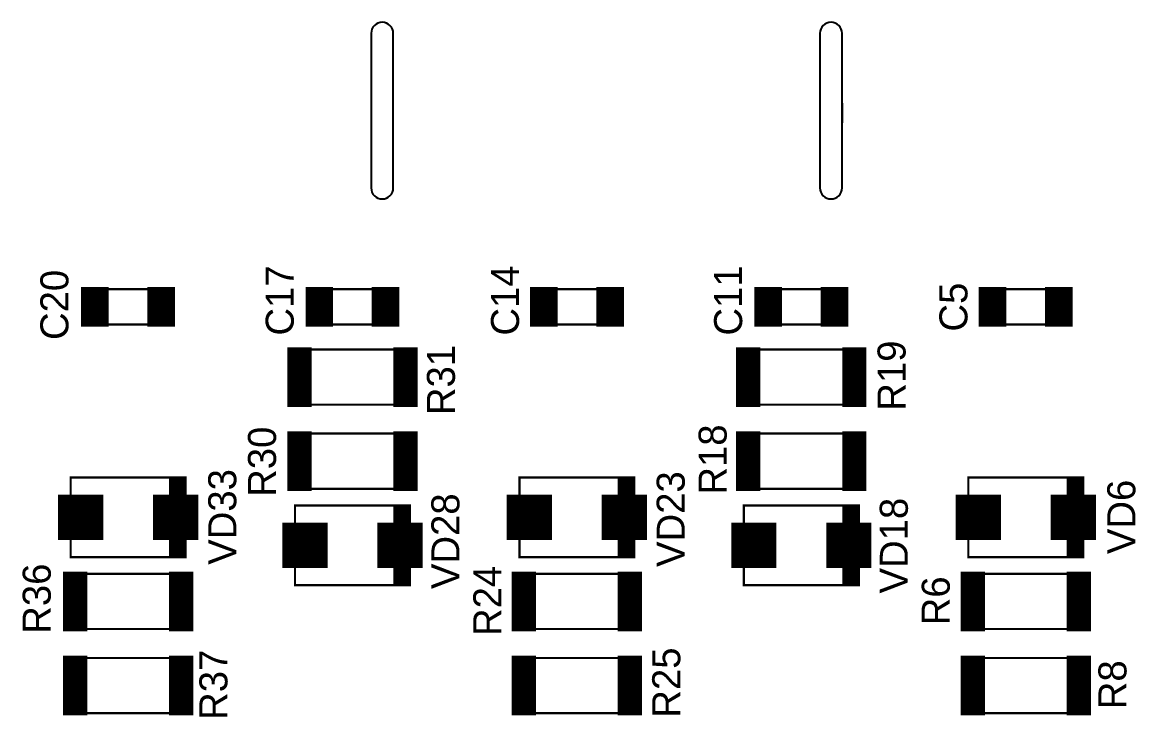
# Model space of a CAD drawing. Extents: x 25 to 880, y 8 to 306.
# Drawn here: x 740.8 to 803.8, y 181.2 to 220.6 of the extents above; entities that cross this region are included whole.
import ezdxf
from ezdxf.enums import TextEntityAlignment as Align

# ---------------------------------------------------------------- set-up
doc = ezdxf.new("R2010")
doc.units = 0
doc.header["$MEASUREMENT"] = 0
for name, color, linetype in [('BOARD', 7, 'Continuous'), ('BOT', 7, 'Continuous'), ('BOT_ASY', 7, 'Continuous')]:
    doc.layers.add(name, color=color, linetype=linetype)

msp = doc.modelspace()

# ---------------------------------------------------------------- linework, layer by layer
at = {"layer": 'BOARD'}
for points in [[(761.7875, 211.175), (761.7875, 219.925, 0.414214), (761.1625, 220.55, 0.414214), (760.5375, 219.925), (760.5375, 211.175, 0.414214), (761.1625, 210.55, 0.414214)], [(787.1875, 211.175), (787.1875, 219.925, 0.414214), (786.5625, 220.55, 0.414214), (785.9375, 219.925), (785.9375, 211.175, 0.414214), (786.5625, 210.55, 0.414214)]]:
    msp.add_lwpolyline(points, format="xyb", close=True, dxfattribs=at)
at = {"layer": 'BOT', "const_width": 0.125}
for points in [[(744.1875, 203.375), (745.625, 203.375), (745.625, 205.5), (744.1875, 205.5)], [(747.9375, 203.375), (749.375, 203.375), (749.375, 205.5), (747.9375, 205.5)], [(756.8875, 203.375), (758.325, 203.375), (758.325, 205.5), (756.8875, 205.5)], [(760.6375, 203.375), (762.075, 203.375), (762.075, 205.5), (760.6375, 205.5)], [(769.5875, 203.375), (771.025, 203.375), (771.025, 205.5), (769.5875, 205.5)], [(773.3375, 203.375), (774.775, 203.375), (774.775, 205.5), (773.3375, 205.5)], [(782.2875, 203.375), (783.725, 203.375), (783.725, 205.5), (782.2875, 205.5)], [(786.0375, 203.375), (787.475, 203.375), (787.475, 205.5), (786.0375, 205.5)], [(794.9875, 203.375), (796.425, 203.375), (796.425, 205.5), (794.9875, 205.5)], [(798.7375, 203.375), (800.175, 203.375), (800.175, 205.5), (798.7375, 205.5)], [(755.8562, 198.8437), (757.1062, 198.8437), (757.1062, 202.0937), (755.8562, 202.0937)], [(761.8562, 198.8437), (763.1062, 198.8437), (763.1062, 202.0937), (761.8562, 202.0937)], [(781.2562, 198.8437), (782.5062, 198.8437), (782.5062, 202.0937), (781.2562, 202.0937)], [(787.2562, 198.8437), (788.5062, 198.8437), (788.5062, 202.0937), (787.2562, 202.0937)], [(755.8562, 194.0813), (757.1062, 194.0813), (757.1062, 197.3313), (755.8562, 197.3313)], [(761.8562, 194.0813), (763.1062, 194.0813), (763.1062, 197.3313), (761.8562, 197.3313)], [(781.2562, 194.0813), (782.5062, 194.0813), (782.5062, 197.3313), (781.2562, 197.3313)], [(787.2562, 194.0813), (788.5062, 194.0813), (788.5062, 197.3313), (787.2562, 197.3313)], [(742.875, 191.3125), (745.3125, 191.3125), (745.3125, 193.75), (742.875, 193.75)], [(748.25, 191.3125), (750.6875, 191.3125), (750.6875, 193.75), (748.25, 193.75)], [(768.275, 191.3125), (770.7125, 191.3125), (770.7125, 193.75), (768.275, 193.75)], [(773.65, 191.3125), (776.0875, 191.3125), (776.0875, 193.75), (773.65, 193.75)], [(793.675, 191.3125), (796.1125, 191.3125), (796.1125, 193.75), (793.675, 193.75)], [(799.05, 191.3125), (801.4875, 191.3125), (801.4875, 193.75), (799.05, 193.75)], [(755.575, 189.725), (758.0125, 189.725), (758.0125, 192.1625), (755.575, 192.1625)], [(760.95, 189.725), (763.3875, 189.725), (763.3875, 192.1625), (760.95, 192.1625)], [(780.975, 189.725), (783.4125, 189.725), (783.4125, 192.1625), (780.975, 192.1625)], [(786.35, 189.725), (788.7875, 189.725), (788.7875, 192.1625), (786.35, 192.1625)], [(743.1562, 186.1437), (744.4062, 186.1437), (744.4062, 189.3938), (743.1562, 189.3938)], [(749.1562, 186.1437), (750.4062, 186.1437), (750.4062, 189.3938), (749.1562, 189.3938)], [(768.5562, 186.1437), (769.8062, 186.1437), (769.8062, 189.3938), (768.5562, 189.3938)], [(774.5562, 186.1437), (775.8062, 186.1437), (775.8062, 189.3938), (774.5562, 189.3938)], [(793.9562, 186.1437), (795.2062, 186.1437), (795.2062, 189.3938), (793.9562, 189.3938)], [(799.9562, 186.1437), (801.2062, 186.1437), (801.2062, 189.3938), (799.9562, 189.3938)], [(743.1562, 181.3812), (744.4062, 181.3812), (744.4062, 184.6312), (743.1562, 184.6312)], [(749.1562, 181.3812), (750.4062, 181.3812), (750.4062, 184.6312), (749.1562, 184.6312)], [(768.5562, 181.3812), (769.8062, 181.3812), (769.8062, 184.6312), (768.5562, 184.6312)], [(774.5562, 181.3812), (775.8062, 181.3812), (775.8062, 184.6312), (774.5562, 184.6312)], [(793.9562, 181.3812), (795.2062, 181.3812), (795.2062, 184.6312), (793.9562, 184.6312)], [(799.9562, 181.3812), (801.2062, 181.3812), (801.2062, 184.6312), (799.9562, 184.6312)]]:
    msp.add_lwpolyline(points, close=True, dxfattribs=at)
for points in [[(744.3, 203.375), (744.3, 205.5)], [(744.425, 203.375), (744.425, 205.5)], [(744.55, 203.375), (744.55, 205.5)], [(744.675, 203.375), (744.675, 205.5)], [(744.8, 203.375), (744.8, 205.5)], [(744.925, 203.375), (744.925, 205.5)], [(745.05, 203.375), (745.05, 205.5)], [(745.175, 203.375), (745.175, 205.5)], [(745.3, 203.375), (745.3, 205.5)], [(745.425, 203.375), (745.425, 205.5)], [(745.55, 203.375), (745.55, 205.5)], [(748.05, 203.375), (748.05, 205.5)], [(748.175, 203.375), (748.175, 205.5)], [(748.3, 203.375), (748.3, 205.5)], [(748.425, 203.375), (748.425, 205.5)], [(748.55, 203.375), (748.55, 205.5)], [(748.675, 203.375), (748.675, 205.5)], [(748.8, 203.375), (748.8, 205.5)], [(748.925, 203.375), (748.925, 205.5)], [(749.05, 203.375), (749.05, 205.5)], [(749.175, 203.375), (749.175, 205.5)], [(749.3, 203.375), (749.3, 205.5)], [(756.925, 203.375), (756.925, 205.5)], [(757.05, 203.375), (757.05, 205.5)], [(757.175, 203.375), (757.175, 205.5)], [(757.3, 203.375), (757.3, 205.5)], [(757.425, 203.375), (757.425, 205.5)], [(757.55, 203.375), (757.55, 205.5)], [(757.675, 203.375), (757.675, 205.5)], [(757.8, 203.375), (757.8, 205.5)], [(757.925, 203.375), (757.925, 205.5)], [(758.05, 203.375), (758.05, 205.5)], [(758.175, 203.375), (758.175, 205.5)], [(758.3, 203.375), (758.3, 205.5)], [(760.675, 203.375), (760.675, 205.5)], [(760.8, 203.375), (760.8, 205.5)], [(760.925, 203.375), (760.925, 205.5)], [(761.05, 203.375), (761.05, 205.5)], [(761.175, 203.375), (761.175, 205.5)], [(761.3, 203.375), (761.3, 205.5)], [(761.425, 203.375), (761.425, 205.5)], [(761.55, 203.375), (761.55, 205.5)], [(761.675, 203.375), (761.675, 205.5)], [(761.8, 203.375), (761.8, 205.5)], [(761.925, 203.375), (761.925, 205.5)], [(762.05, 203.375), (762.05, 205.5)], [(769.675, 203.375), (769.675, 205.5)], [(769.8, 203.375), (769.8, 205.5)], [(769.925, 203.375), (769.925, 205.5)], [(770.05, 203.375), (770.05, 205.5)], [(770.175, 203.375), (770.175, 205.5)], [(770.3, 203.375), (770.3, 205.5)], [(770.425, 203.375), (770.425, 205.5)], [(770.55, 203.375), (770.55, 205.5)], [(770.675, 203.375), (770.675, 205.5)], [(770.8, 203.375), (770.8, 205.5)], [(770.925, 203.375), (770.925, 205.5)], [(773.425, 203.375), (773.425, 205.5)], [(773.55, 203.375), (773.55, 205.5)], [(773.675, 203.375), (773.675, 205.5)], [(773.8, 203.375), (773.8, 205.5)], [(773.925, 203.375), (773.925, 205.5)], [(774.05, 203.375), (774.05, 205.5)], [(774.175, 203.375), (774.175, 205.5)], [(774.3, 203.375), (774.3, 205.5)], [(774.425, 203.375), (774.425, 205.5)], [(774.55, 203.375), (774.55, 205.5)], [(774.675, 203.375), (774.675, 205.5)], [(782.3, 203.375), (782.3, 205.5)], [(782.425, 203.375), (782.425, 205.5)], [(782.55, 203.375), (782.55, 205.5)], [(782.675, 203.375), (782.675, 205.5)], [(782.8, 203.375), (782.8, 205.5)], [(782.925, 203.375), (782.925, 205.5)], [(783.05, 203.375), (783.05, 205.5)], [(783.175, 203.375), (783.175, 205.5)], [(783.3, 203.375), (783.3, 205.5)], [(783.425, 203.375), (783.425, 205.5)], [(783.55, 203.375), (783.55, 205.5)], [(783.675, 203.375), (783.675, 205.5)], [(786.05, 203.375), (786.05, 205.5)], [(786.175, 203.375), (786.175, 205.5)], [(786.3, 203.375), (786.3, 205.5)], [(786.425, 203.375), (786.425, 205.5)], [(786.55, 203.375), (786.55, 205.5)], [(786.675, 203.375), (786.675, 205.5)], [(786.8, 203.375), (786.8, 205.5)], [(786.925, 203.375), (786.925, 205.5)], [(787.05, 203.375), (787.05, 205.5)], [(787.175, 203.375), (787.175, 205.5)], [(787.3, 203.375), (787.3, 205.5)], [(787.425, 203.375), (787.425, 205.5)], [(795.05, 203.375), (795.05, 205.5)], [(795.175, 203.375), (795.175, 205.5)], [(795.3, 203.375), (795.3, 205.5)], [(795.425, 203.375), (795.425, 205.5)], [(795.55, 203.375), (795.55, 205.5)], [(795.675, 203.375), (795.675, 205.5)], [(795.8, 203.375), (795.8, 205.5)], [(795.925, 203.375), (795.925, 205.5)], [(796.05, 203.375), (796.05, 205.5)], [(796.175, 203.375), (796.175, 205.5)], [(796.3, 203.375), (796.3, 205.5)], [(796.425, 203.375), (796.425, 205.5)], [(798.8, 203.375), (798.8, 205.5)], [(798.925, 203.375), (798.925, 205.5)], [(799.05, 203.375), (799.05, 205.5)], [(799.175, 203.375), (799.175, 205.5)], [(799.3, 203.375), (799.3, 205.5)], [(799.425, 203.375), (799.425, 205.5)], [(799.55, 203.375), (799.55, 205.5)], [(799.675, 203.375), (799.675, 205.5)], [(799.8, 203.375), (799.8, 205.5)], [(799.925, 203.375), (799.925, 205.5)], [(800.05, 203.375), (800.05, 205.5)], [(800.175, 203.375), (800.175, 205.5)], [(755.925, 198.8437), (755.925, 202.0937)], [(756.05, 198.8437), (756.05, 202.0937)], [(756.175, 198.8437), (756.175, 202.0937)], [(756.3, 198.8437), (756.3, 202.0937)], [(756.425, 198.8437), (756.425, 202.0937)], [(756.55, 198.8437), (756.55, 202.0937)], [(756.675, 198.8437), (756.675, 202.0937)], [(756.8, 198.8437), (756.8, 202.0937)], [(756.925, 198.8437), (756.925, 202.0937)], [(757.05, 198.8437), (757.05, 202.0937)], [(761.925, 198.8437), (761.925, 202.0937)], [(762.05, 198.8437), (762.05, 202.0937)], [(762.175, 198.8437), (762.175, 202.0937)], [(762.3, 198.8437), (762.3, 202.0937)], [(762.425, 198.8437), (762.425, 202.0937)], [(762.55, 198.8437), (762.55, 202.0937)], [(762.675, 198.8437), (762.675, 202.0937)], [(762.8, 198.8437), (762.8, 202.0937)], [(762.925, 198.8437), (762.925, 202.0937)], [(763.05, 198.8437), (763.05, 202.0937)], [(781.3, 198.8437), (781.3, 202.0937)], [(781.425, 198.8437), (781.425, 202.0937)], [(781.55, 198.8437), (781.55, 202.0937)], [(781.675, 198.8437), (781.675, 202.0937)], [(781.8, 198.8437), (781.8, 202.0937)], [(781.925, 198.8437), (781.925, 202.0937)], [(782.05, 198.8437), (782.05, 202.0937)], [(782.175, 198.8437), (782.175, 202.0937)], [(782.3, 198.8437), (782.3, 202.0937)], [(782.425, 198.8437), (782.425, 202.0937)], [(787.3, 198.8437), (787.3, 202.0937)], [(787.425, 198.8437), (787.425, 202.0937)], [(787.55, 198.8437), (787.55, 202.0937)], [(787.675, 198.8437), (787.675, 202.0937)], [(787.8, 198.8437), (787.8, 202.0937)], [(787.925, 198.8437), (787.925, 202.0937)], [(788.05, 198.8437), (788.05, 202.0937)], [(788.175, 198.8437), (788.175, 202.0937)], [(788.3, 198.8437), (788.3, 202.0937)], [(788.425, 198.8437), (788.425, 202.0937)], [(755.925, 194.0813), (755.925, 197.3313)], [(756.05, 194.0813), (756.05, 197.3313)], [(756.175, 194.0813), (756.175, 197.3313)], [(756.3, 194.0813), (756.3, 197.3313)], [(756.425, 194.0813), (756.425, 197.3313)], [(756.55, 194.0813), (756.55, 197.3313)], [(756.675, 194.0813), (756.675, 197.3313)], [(756.8, 194.0813), (756.8, 197.3313)], [(756.925, 194.0813), (756.925, 197.3313)], [(757.05, 194.0813), (757.05, 197.3313)], [(761.925, 194.0813), (761.925, 197.3313)], [(762.05, 194.0813), (762.05, 197.3313)], [(762.175, 194.0813), (762.175, 197.3313)], [(762.3, 194.0813), (762.3, 197.3313)], [(762.425, 194.0813), (762.425, 197.3313)], [(762.55, 194.0813), (762.55, 197.3313)], [(762.675, 194.0813), (762.675, 197.3313)], [(762.8, 194.0813), (762.8, 197.3313)], [(762.925, 194.0813), (762.925, 197.3313)], [(763.05, 194.0813), (763.05, 197.3313)], [(781.3, 194.0813), (781.3, 197.3313)], [(781.425, 194.0813), (781.425, 197.3313)], [(781.55, 194.0813), (781.55, 197.3313)], [(781.675, 194.0813), (781.675, 197.3313)], [(781.8, 194.0813), (781.8, 197.3313)], [(781.925, 194.0813), (781.925, 197.3313)], [(782.05, 194.0813), (782.05, 197.3313)], [(782.175, 194.0813), (782.175, 197.3313)], [(782.3, 194.0813), (782.3, 197.3313)], [(782.425, 194.0813), (782.425, 197.3313)], [(787.3, 194.0813), (787.3, 197.3313)], [(787.425, 194.0813), (787.425, 197.3313)], [(787.55, 194.0813), (787.55, 197.3313)], [(787.675, 194.0813), (787.675, 197.3313)], [(787.8, 194.0813), (787.8, 197.3313)], [(787.925, 194.0813), (787.925, 197.3313)], [(788.05, 194.0813), (788.05, 197.3313)], [(788.175, 194.0813), (788.175, 197.3313)], [(788.3, 194.0813), (788.3, 197.3313)], [(788.425, 194.0813), (788.425, 197.3313)], [(742.925, 191.3125), (742.925, 193.75)], [(743.05, 191.3125), (743.05, 193.75)], [(743.175, 191.3125), (743.175, 193.75)], [(743.3, 191.3125), (743.3, 193.75)], [(743.425, 191.3125), (743.425, 193.75)], [(743.55, 191.3125), (743.55, 193.75)], [(743.675, 191.3125), (743.675, 193.75)], [(743.8, 191.3125), (743.8, 193.75)], [(743.925, 191.3125), (743.925, 193.75)], [(744.05, 191.3125), (744.05, 193.75)], [(744.175, 191.3125), (744.175, 193.75)], [(744.3, 191.3125), (744.3, 193.75)], [(744.425, 191.3125), (744.425, 193.75)], [(744.55, 191.3125), (744.55, 193.75)], [(744.675, 191.3125), (744.675, 193.75)], [(744.8, 191.3125), (744.8, 193.75)], [(744.925, 191.3125), (744.925, 193.75)], [(745.05, 191.3125), (745.05, 193.75)], [(745.175, 191.3125), (745.175, 193.75)], [(745.3, 191.3125), (745.3, 193.75)], [(748.3, 191.3125), (748.3, 193.75)], [(748.425, 191.3125), (748.425, 193.75)], [(748.55, 191.3125), (748.55, 193.75)], [(748.675, 191.3125), (748.675, 193.75)], [(748.8, 191.3125), (748.8, 193.75)], [(748.925, 191.3125), (748.925, 193.75)], [(749.05, 191.3125), (749.05, 193.75)], [(749.175, 191.3125), (749.175, 193.75)], [(749.3, 191.3125), (749.3, 193.75)], [(749.425, 191.3125), (749.425, 193.75)], [(749.55, 191.3125), (749.55, 193.75)], [(749.675, 191.3125), (749.675, 193.75)], [(749.8, 191.3125), (749.8, 193.75)], [(749.925, 191.3125), (749.925, 193.75)], [(750.05, 191.3125), (750.05, 193.75)], [(750.175, 191.3125), (750.175, 193.75)], [(750.3, 191.3125), (750.3, 193.75)], [(750.425, 191.3125), (750.425, 193.75)], [(750.55, 191.3125), (750.55, 193.75)], [(750.675, 191.3125), (750.675, 193.75)], [(768.3, 191.3125), (768.3, 193.75)], [(768.425, 191.3125), (768.425, 193.75)], [(768.55, 191.3125), (768.55, 193.75)], [(768.675, 191.3125), (768.675, 193.75)], [(768.8, 191.3125), (768.8, 193.75)], [(768.925, 191.3125), (768.925, 193.75)], [(769.05, 191.3125), (769.05, 193.75)], [(769.175, 191.3125), (769.175, 193.75)], [(769.3, 191.3125), (769.3, 193.75)], [(769.425, 191.3125), (769.425, 193.75)], [(769.55, 191.3125), (769.55, 193.75)], [(769.675, 191.3125), (769.675, 193.75)], [(769.8, 191.3125), (769.8, 193.75)], [(769.925, 191.3125), (769.925, 193.75)], [(770.05, 191.3125), (770.05, 193.75)], [(770.175, 191.3125), (770.175, 193.75)], [(770.3, 191.3125), (770.3, 193.75)], [(770.425, 191.3125), (770.425, 193.75)], [(770.55, 191.3125), (770.55, 193.75)], [(770.675, 191.3125), (770.675, 193.75)], [(773.675, 191.3125), (773.675, 193.75)], [(773.8, 191.3125), (773.8, 193.75)], [(773.925, 191.3125), (773.925, 193.75)], [(774.05, 191.3125), (774.05, 193.75)], [(774.175, 191.3125), (774.175, 193.75)], [(774.3, 191.3125), (774.3, 193.75)], [(774.425, 191.3125), (774.425, 193.75)], [(774.55, 191.3125), (774.55, 193.75)], [(774.675, 191.3125), (774.675, 193.75)], [(774.8, 191.3125), (774.8, 193.75)], [(774.925, 191.3125), (774.925, 193.75)], [(775.05, 191.3125), (775.05, 193.75)], [(775.175, 191.3125), (775.175, 193.75)], [(775.3, 191.3125), (775.3, 193.75)], [(775.425, 191.3125), (775.425, 193.75)], [(775.55, 191.3125), (775.55, 193.75)], [(775.675, 191.3125), (775.675, 193.75)], [(775.8, 191.3125), (775.8, 193.75)], [(775.925, 191.3125), (775.925, 193.75)], [(776.05, 191.3125), (776.05, 193.75)], [(793.675, 191.3125), (793.675, 193.75)], [(793.8, 191.3125), (793.8, 193.75)], [(793.925, 191.3125), (793.925, 193.75)], [(794.05, 191.3125), (794.05, 193.75)], [(794.175, 191.3125), (794.175, 193.75)], [(794.3, 191.3125), (794.3, 193.75)], [(794.425, 191.3125), (794.425, 193.75)], [(794.55, 191.3125), (794.55, 193.75)], [(794.675, 191.3125), (794.675, 193.75)], [(794.8, 191.3125), (794.8, 193.75)], [(794.925, 191.3125), (794.925, 193.75)], [(795.05, 191.3125), (795.05, 193.75)], [(795.175, 191.3125), (795.175, 193.75)], [(795.3, 191.3125), (795.3, 193.75)], [(795.425, 191.3125), (795.425, 193.75)], [(795.55, 191.3125), (795.55, 193.75)], [(795.675, 191.3125), (795.675, 193.75)], [(795.8, 191.3125), (795.8, 193.75)], [(795.925, 191.3125), (795.925, 193.75)], [(796.05, 191.3125), (796.05, 193.75)], [(799.05, 191.3125), (799.05, 193.75)], [(799.175, 191.3125), (799.175, 193.75)], [(799.3, 191.3125), (799.3, 193.75)], [(799.425, 191.3125), (799.425, 193.75)], [(799.55, 191.3125), (799.55, 193.75)], [(799.675, 191.3125), (799.675, 193.75)], [(799.8, 191.3125), (799.8, 193.75)], [(799.925, 191.3125), (799.925, 193.75)], [(800.05, 191.3125), (800.05, 193.75)], [(800.175, 191.3125), (800.175, 193.75)], [(800.3, 191.3125), (800.3, 193.75)], [(800.425, 191.3125), (800.425, 193.75)], [(800.55, 191.3125), (800.55, 193.75)], [(800.675, 191.3125), (800.675, 193.75)], [(800.8, 191.3125), (800.8, 193.75)], [(800.925, 191.3125), (800.925, 193.75)], [(801.05, 191.3125), (801.05, 193.75)], [(801.175, 191.3125), (801.175, 193.75)], [(801.3, 191.3125), (801.3, 193.75)], [(801.425, 191.3125), (801.425, 193.75)], [(755.675, 189.725), (755.675, 192.1625)], [(755.8, 189.725), (755.8, 192.1625)], [(755.925, 189.725), (755.925, 192.1625)], [(756.05, 189.725), (756.05, 192.1625)], [(756.175, 189.725), (756.175, 192.1625)], [(756.3, 189.725), (756.3, 192.1625)], [(756.425, 189.725), (756.425, 192.1625)], [(756.55, 189.725), (756.55, 192.1625)], [(756.675, 189.725), (756.675, 192.1625)], [(756.8, 189.725), (756.8, 192.1625)], [(756.925, 189.725), (756.925, 192.1625)], [(757.05, 189.725), (757.05, 192.1625)], [(757.175, 189.725), (757.175, 192.1625)], [(757.3, 189.725), (757.3, 192.1625)], [(757.425, 189.725), (757.425, 192.1625)], [(757.55, 189.725), (757.55, 192.1625)], [(757.675, 189.725), (757.675, 192.1625)], [(757.8, 189.725), (757.8, 192.1625)], [(757.925, 189.725), (757.925, 192.1625)], [(761.05, 189.725), (761.05, 192.1625)], [(761.175, 189.725), (761.175, 192.1625)], [(761.3, 189.725), (761.3, 192.1625)], [(761.425, 189.725), (761.425, 192.1625)], [(761.55, 189.725), (761.55, 192.1625)], [(761.675, 189.725), (761.675, 192.1625)], [(761.8, 189.725), (761.8, 192.1625)], [(761.925, 189.725), (761.925, 192.1625)], [(762.05, 189.725), (762.05, 192.1625)], [(762.175, 189.725), (762.175, 192.1625)], [(762.3, 189.725), (762.3, 192.1625)], [(762.425, 189.725), (762.425, 192.1625)], [(762.55, 189.725), (762.55, 192.1625)], [(762.675, 189.725), (762.675, 192.1625)], [(762.8, 189.725), (762.8, 192.1625)], [(762.925, 189.725), (762.925, 192.1625)], [(763.05, 189.725), (763.05, 192.1625)], [(763.175, 189.725), (763.175, 192.1625)], [(763.3, 189.725), (763.3, 192.1625)], [(781.05, 189.725), (781.05, 192.1625)], [(781.175, 189.725), (781.175, 192.1625)], [(781.3, 189.725), (781.3, 192.1625)], [(781.425, 189.725), (781.425, 192.1625)], [(781.55, 189.725), (781.55, 192.1625)], [(781.675, 189.725), (781.675, 192.1625)], [(781.8, 189.725), (781.8, 192.1625)], [(781.925, 189.725), (781.925, 192.1625)], [(782.05, 189.725), (782.05, 192.1625)], [(782.175, 189.725), (782.175, 192.1625)], [(782.3, 189.725), (782.3, 192.1625)], [(782.425, 189.725), (782.425, 192.1625)], [(782.55, 189.725), (782.55, 192.1625)], [(782.675, 189.725), (782.675, 192.1625)], [(782.8, 189.725), (782.8, 192.1625)], [(782.925, 189.725), (782.925, 192.1625)], [(783.05, 189.725), (783.05, 192.1625)], [(783.175, 189.725), (783.175, 192.1625)], [(783.3, 189.725), (783.3, 192.1625)], [(786.425, 189.725), (786.425, 192.1625)], [(786.55, 189.725), (786.55, 192.1625)], [(786.675, 189.725), (786.675, 192.1625)], [(786.8, 189.725), (786.8, 192.1625)], [(786.925, 189.725), (786.925, 192.1625)], [(787.05, 189.725), (787.05, 192.1625)], [(787.175, 189.725), (787.175, 192.1625)], [(787.3, 189.725), (787.3, 192.1625)], [(787.425, 189.725), (787.425, 192.1625)], [(787.55, 189.725), (787.55, 192.1625)], [(787.675, 189.725), (787.675, 192.1625)], [(787.8, 189.725), (787.8, 192.1625)], [(787.925, 189.725), (787.925, 192.1625)], [(788.05, 189.725), (788.05, 192.1625)], [(788.175, 189.725), (788.175, 192.1625)], [(788.3, 189.725), (788.3, 192.1625)], [(788.425, 189.725), (788.425, 192.1625)], [(788.55, 189.725), (788.55, 192.1625)], [(788.675, 189.725), (788.675, 192.1625)], [(743.175, 186.1437), (743.175, 189.3938)], [(743.3, 186.1437), (743.3, 189.3938)], [(743.425, 186.1437), (743.425, 189.3938)], [(743.55, 186.1437), (743.55, 189.3938)], [(743.675, 186.1437), (743.675, 189.3938)], [(743.8, 186.1437), (743.8, 189.3938)], [(743.925, 186.1437), (743.925, 189.3938)], [(744.05, 186.1437), (744.05, 189.3938)], [(744.175, 186.1437), (744.175, 189.3938)], [(744.3, 186.1437), (744.3, 189.3938)], [(749.175, 186.1437), (749.175, 189.3938)], [(749.3, 186.1437), (749.3, 189.3938)], [(749.425, 186.1437), (749.425, 189.3938)], [(749.55, 186.1437), (749.55, 189.3938)], [(749.675, 186.1437), (749.675, 189.3938)], [(749.8, 186.1437), (749.8, 189.3938)], [(749.925, 186.1437), (749.925, 189.3938)], [(750.05, 186.1437), (750.05, 189.3938)], [(750.175, 186.1437), (750.175, 189.3938)], [(750.3, 186.1437), (750.3, 189.3938)], [(768.675, 186.1437), (768.675, 189.3938)], [(768.8, 186.1437), (768.8, 189.3938)], [(768.925, 186.1437), (768.925, 189.3938)], [(769.05, 186.1437), (769.05, 189.3938)], [(769.175, 186.1437), (769.175, 189.3938)], [(769.3, 186.1437), (769.3, 189.3938)], [(769.425, 186.1437), (769.425, 189.3938)], [(769.55, 186.1437), (769.55, 189.3938)], [(769.675, 186.1437), (769.675, 189.3938)], [(769.8, 186.1437), (769.8, 189.3938)], [(774.675, 186.1437), (774.675, 189.3938)], [(774.8, 186.1437), (774.8, 189.3938)], [(774.925, 186.1437), (774.925, 189.3938)], [(775.05, 186.1437), (775.05, 189.3938)], [(775.175, 186.1437), (775.175, 189.3938)], [(775.3, 186.1437), (775.3, 189.3938)], [(775.425, 186.1437), (775.425, 189.3938)], [(775.55, 186.1437), (775.55, 189.3938)], [(775.675, 186.1437), (775.675, 189.3938)], [(775.8, 186.1437), (775.8, 189.3938)], [(794.05, 186.1437), (794.05, 189.3938)], [(794.175, 186.1437), (794.175, 189.3938)], [(794.3, 186.1437), (794.3, 189.3938)], [(794.425, 186.1437), (794.425, 189.3938)], [(794.55, 186.1437), (794.55, 189.3938)], [(794.675, 186.1437), (794.675, 189.3938)], [(794.8, 186.1437), (794.8, 189.3938)], [(794.925, 186.1437), (794.925, 189.3938)], [(795.05, 186.1437), (795.05, 189.3938)], [(795.175, 186.1437), (795.175, 189.3938)], [(800.05, 186.1437), (800.05, 189.3938)], [(800.175, 186.1437), (800.175, 189.3938)], [(800.3, 186.1437), (800.3, 189.3938)], [(800.425, 186.1437), (800.425, 189.3938)], [(800.55, 186.1437), (800.55, 189.3938)], [(800.675, 186.1437), (800.675, 189.3938)], [(800.8, 186.1437), (800.8, 189.3938)], [(800.925, 186.1437), (800.925, 189.3938)], [(801.05, 186.1437), (801.05, 189.3938)], [(801.175, 186.1437), (801.175, 189.3938)], [(743.175, 181.3812), (743.175, 184.6312)], [(743.3, 181.3812), (743.3, 184.6312)], [(743.425, 181.3812), (743.425, 184.6312)], [(743.55, 181.3812), (743.55, 184.6312)], [(743.675, 181.3812), (743.675, 184.6312)], [(743.8, 181.3812), (743.8, 184.6312)], [(743.925, 181.3812), (743.925, 184.6312)], [(744.05, 181.3812), (744.05, 184.6312)], [(744.175, 181.3812), (744.175, 184.6312)], [(744.3, 181.3812), (744.3, 184.6312)], [(749.175, 181.3812), (749.175, 184.6312)], [(749.3, 181.3812), (749.3, 184.6312)], [(749.425, 181.3812), (749.425, 184.6312)], [(749.55, 181.3812), (749.55, 184.6312)], [(749.675, 181.3812), (749.675, 184.6312)], [(749.8, 181.3812), (749.8, 184.6312)], [(749.925, 181.3812), (749.925, 184.6312)], [(750.05, 181.3812), (750.05, 184.6312)], [(750.175, 181.3812), (750.175, 184.6312)], [(750.3, 181.3812), (750.3, 184.6312)], [(768.675, 181.3812), (768.675, 184.6312)], [(768.8, 181.3812), (768.8, 184.6312)], [(768.925, 181.3812), (768.925, 184.6312)], [(769.05, 181.3812), (769.05, 184.6312)], [(769.175, 181.3812), (769.175, 184.6312)], [(769.3, 181.3812), (769.3, 184.6312)], [(769.425, 181.3812), (769.425, 184.6312)], [(769.55, 181.3812), (769.55, 184.6312)], [(769.675, 181.3812), (769.675, 184.6312)], [(769.8, 181.3812), (769.8, 184.6312)], [(774.675, 181.3812), (774.675, 184.6312)], [(774.8, 181.3812), (774.8, 184.6312)], [(774.925, 181.3812), (774.925, 184.6312)], [(775.05, 181.3812), (775.05, 184.6312)], [(775.175, 181.3812), (775.175, 184.6312)], [(775.3, 181.3812), (775.3, 184.6312)], [(775.425, 181.3812), (775.425, 184.6312)], [(775.55, 181.3812), (775.55, 184.6312)], [(775.675, 181.3812), (775.675, 184.6312)], [(775.8, 181.3812), (775.8, 184.6312)], [(794.05, 181.3812), (794.05, 184.6312)], [(794.175, 181.3812), (794.175, 184.6312)], [(794.3, 181.3812), (794.3, 184.6312)], [(794.425, 181.3812), (794.425, 184.6312)], [(794.55, 181.3812), (794.55, 184.6312)], [(794.675, 181.3812), (794.675, 184.6312)], [(794.8, 181.3812), (794.8, 184.6312)], [(794.925, 181.3812), (794.925, 184.6312)], [(795.05, 181.3812), (795.05, 184.6312)], [(795.175, 181.3812), (795.175, 184.6312)], [(800.05, 181.3812), (800.05, 184.6312)], [(800.175, 181.3812), (800.175, 184.6312)], [(800.3, 181.3812), (800.3, 184.6312)], [(800.425, 181.3812), (800.425, 184.6312)], [(800.55, 181.3812), (800.55, 184.6312)], [(800.675, 181.3812), (800.675, 184.6312)], [(800.8, 181.3812), (800.8, 184.6312)], [(800.925, 181.3812), (800.925, 184.6312)], [(801.05, 181.3812), (801.05, 184.6312)], [(801.175, 181.3812), (801.175, 184.6312)]]:
    msp.add_lwpolyline(points, dxfattribs=at)
at = {"layer": 'BOT_ASY'}
msp.add_lwpolyline([(787.1875, 215.975), (787.1875, 214.85)], dxfattribs=at)
at = {"layer": 'BOT_ASY', "const_width": 0.125}
for points in [[(748.7812, 205.4375), (748.7812, 203.4375), (744.7812, 203.4375), (744.7812, 205.4375)], [(761.4812, 205.4375), (761.4812, 203.4375), (757.4812, 203.4375), (757.4812, 205.4375)], [(774.1812, 205.4375), (774.1812, 203.4375), (770.1812, 203.4375), (770.1812, 205.4375)], [(786.8812, 205.4375), (786.8812, 203.4375), (782.8812, 203.4375), (782.8812, 205.4375)], [(799.5812, 205.4375), (799.5812, 203.4375), (795.5812, 203.4375), (795.5812, 205.4375)], [(756.3562, 198.9062), (756.3562, 202.0312), (762.6062, 202.0312), (762.6062, 198.9062)], [(781.7562, 198.9062), (781.7562, 202.0312), (788.0062, 202.0312), (788.0062, 198.9062)], [(756.3562, 194.1438), (756.3562, 197.2688), (762.6062, 197.2688), (762.6062, 194.1438)], [(781.7562, 194.1438), (781.7562, 197.2688), (788.0062, 197.2688), (788.0062, 194.1438)], [(750.0312, 194.7837), (750.0312, 190.2787), (743.5312, 190.2787), (743.5312, 194.7837)], [(775.4312, 194.7837), (775.4312, 190.2787), (768.9312, 190.2787), (768.9312, 194.7837)], [(800.8312, 194.7837), (800.8312, 190.2787), (794.3312, 190.2787), (794.3312, 194.7837)], [(762.7312, 193.1962), (762.7312, 188.6912), (756.2312, 188.6912), (756.2312, 193.1962)], [(788.1312, 193.1962), (788.1312, 188.6912), (781.6312, 188.6912), (781.6312, 193.1962)], [(743.6562, 186.2062), (743.6562, 189.3312), (749.9062, 189.3312), (749.9062, 186.2062)], [(769.0562, 186.2062), (769.0562, 189.3312), (775.3062, 189.3312), (775.3062, 186.2062)], [(794.4562, 186.2062), (794.4562, 189.3312), (800.7062, 189.3312), (800.7062, 186.2062)], [(743.6562, 181.4437), (743.6562, 184.5687), (749.9062, 184.5687), (749.9062, 181.4437)], [(769.0562, 181.4437), (769.0562, 184.5687), (775.3062, 184.5687), (775.3062, 181.4437)], [(794.4562, 181.4437), (794.4562, 184.5687), (800.7062, 184.5687), (800.7062, 181.4437)]]:
    msp.add_lwpolyline(points, close=True, dxfattribs=at)
for points in [[(749.1562, 194.7837), (749.1562, 190.2787)], [(749.2812, 194.7837), (749.2812, 190.2787)], [(749.4062, 194.7837), (749.4062, 190.2787)], [(749.5312, 194.7837), (749.5312, 190.2787)], [(749.6562, 194.7837), (749.6562, 190.2787)], [(749.7812, 194.7837), (749.7812, 190.2787)], [(749.9062, 194.7837), (749.9062, 190.2787)], [(774.5562, 194.7837), (774.5562, 190.2787)], [(774.6812, 194.7837), (774.6812, 190.2787)], [(774.8062, 194.7837), (774.8062, 190.2787)], [(774.9312, 194.7837), (774.9312, 190.2787)], [(775.0562, 194.7837), (775.0562, 190.2787)], [(775.1812, 194.7837), (775.1812, 190.2787)], [(775.3062, 194.7837), (775.3062, 190.2787)], [(799.9562, 194.7837), (799.9562, 190.2787)], [(800.0812, 194.7837), (800.0812, 190.2787)], [(800.2062, 194.7837), (800.2062, 190.2787)], [(800.3312, 194.7837), (800.3312, 190.2787)], [(800.4562, 194.7837), (800.4562, 190.2787)], [(800.5812, 194.7837), (800.5812, 190.2787)], [(800.7062, 194.7837), (800.7062, 190.2787)], [(761.8562, 193.1962), (761.8562, 188.6912)], [(761.9812, 193.1962), (761.9812, 188.6912)], [(762.1062, 193.1962), (762.1062, 188.6912)], [(762.2312, 193.1962), (762.2312, 188.6912)], [(762.3562, 193.1962), (762.3562, 188.6912)], [(762.4812, 193.1962), (762.4812, 188.6912)], [(762.6062, 193.1962), (762.6062, 188.6912)], [(787.2562, 193.1962), (787.2562, 188.6912)], [(787.3812, 193.1962), (787.3812, 188.6912)], [(787.5062, 193.1962), (787.5062, 188.6912)], [(787.6312, 193.1962), (787.6312, 188.6912)], [(787.7562, 193.1962), (787.7562, 188.6912)], [(787.8812, 193.1962), (787.8812, 188.6912)], [(788.0062, 193.1962), (788.0062, 188.6912)]]:
    msp.add_lwpolyline(points, dxfattribs=at)

# ---------------------------------------------------------------- texts
at = {"layer": 'BOT_ASY', "width": 1.019685}
for s, p in [('C17', (756.1574, 204.8014)), ('C14', (768.9074, 204.8014)), ('C11', (781.5324, 204.8014)), ('C20', (743.4074, 204.5514)), ('C5', (794.2824, 204.4264)), ('R19', (790.7811, 200.5501)), ('R31', (765.2811, 200.3001)), ('R30', (755.1561, 195.6751)), ('R18', (780.6561, 195.8001)), ('VD33', (752.9074, 192.5514)), ('VD23', (778.2824, 192.4264)), ('VD6', (803.7824, 192.5514)), ('VD28', (765.5324, 191.1764)), ('VD18', (790.9074, 190.9264)), ('R36', (742.4061, 187.9251)), ('R24', (767.9061, 187.8001)), ('R6', (793.2811, 187.8014)), ('R37', (752.4061, 183.0501)), ('R25', (778.0311, 183.1751)), ('R8', (803.2811, 183.0514))]:
    msp.add_text(s, height=1.5875, rotation=90, dxfattribs=at).set_placement(p, align=Align.CENTER)

doc.saveas('drawing.dxf')
